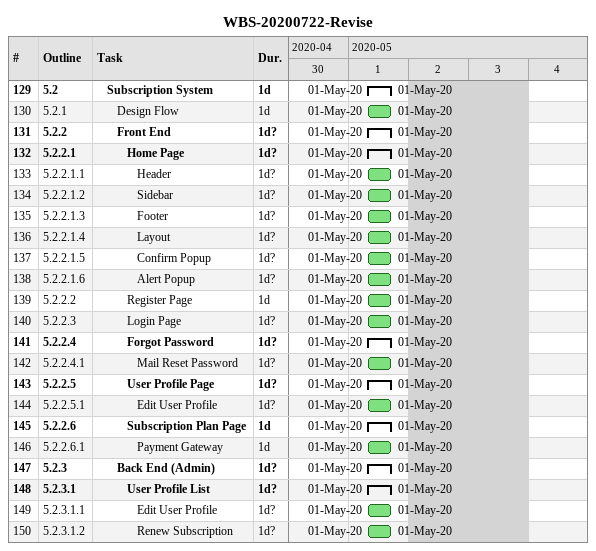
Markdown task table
WBS-20200722-Revise

| ID | WBS | Task | Duration | Start | Finish |
|---|---|---|---|---|---|
| 129 | 5.2 | **Subscription System** | 1d | 2020-05-01 | 2020-05-01 |
| 130 | 5.2.1 | Design Flow | 1d | 2020-05-01 | 2020-05-01 |
| 131 | 5.2.2 | **Front End** | 1d? | 2020-05-01 | 2020-05-01 |
| 132 | 5.2.2.1 | **Home Page** | 1d? | 2020-05-01 | 2020-05-01 |
| 133 | 5.2.2.1.1 | Header | 1d? | 2020-05-01 | 2020-05-01 |
| 134 | 5.2.2.1.2 | Sidebar | 1d? | 2020-05-01 | 2020-05-01 |
| 135 | 5.2.2.1.3 | Footer | 1d? | 2020-05-01 | 2020-05-01 |
| 136 | 5.2.2.1.4 | Layout | 1d? | 2020-05-01 | 2020-05-01 |
| 137 | 5.2.2.1.5 | Confirm Popup | 1d? | 2020-05-01 | 2020-05-01 |
| 138 | 5.2.2.1.6 | Alert Popup | 1d? | 2020-05-01 | 2020-05-01 |
| 139 | 5.2.2.2 | Register Page | 1d | 2020-05-01 | 2020-05-01 |
| 140 | 5.2.2.3 | Login Page | 1d? | 2020-05-01 | 2020-05-01 |
| 141 | 5.2.2.4 | **Forgot Password** | 1d? | 2020-05-01 | 2020-05-01 |
| 142 | 5.2.2.4.1 | Mail Reset Password | 1d? | 2020-05-01 | 2020-05-01 |
| 143 | 5.2.2.5 | **User Profile Page** | 1d? | 2020-05-01 | 2020-05-01 |
| 144 | 5.2.2.5.1 | Edit User Profile | 1d? | 2020-05-01 | 2020-05-01 |
| 145 | 5.2.2.6 | **Subscription Plan Page** | 1d | 2020-05-01 | 2020-05-01 |
| 146 | 5.2.2.6.1 | Payment Gateway | 1d | 2020-05-01 | 2020-05-01 |
| 147 | 5.2.3 | **Back End (Admin)** | 1d? | 2020-05-01 | 2020-05-01 |
| 148 | 5.2.3.1 | **User Profile List** | 1d? | 2020-05-01 | 2020-05-01 |
| 149 | 5.2.3.1.1 | Edit User Profile | 1d? | 2020-05-01 | 2020-05-01 |
| 150 | 5.2.3.1.2 | Renew Subscription | 1d? | 2020-05-01 | 2020-05-01 |
